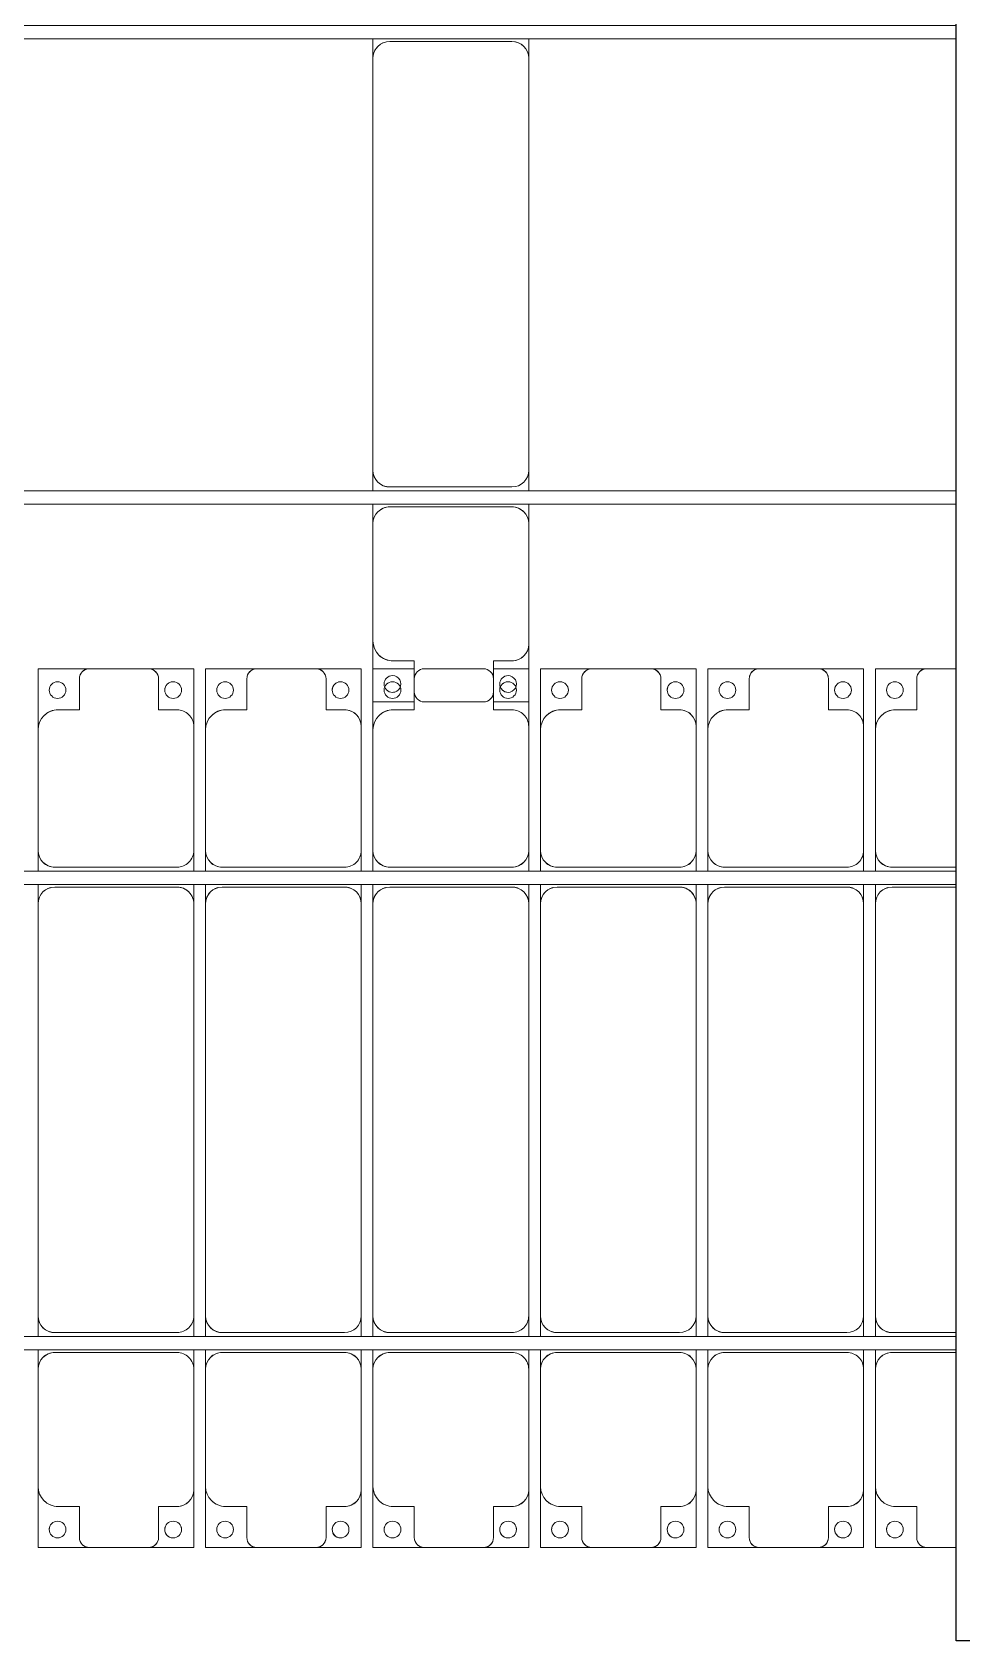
# Model space of a CAD drawing. Header units: millimetres. Extents: x -496478 to -186190, y -204059 to -87354.
# Drawn here: x -417991 to -415212, y -170998 to -166193 of the extents above; entities that cross this region are included whole.
import ezdxf

# ---------------------------------------------------------------- set-up
doc = ezdxf.new("R2010")
doc.units = ezdxf.units.MM
for name, color, linetype, lineweight in [('A-DETL-MBND', 5, 'Continuous', 9), ('A-GENM', 13, 'Continuous', 9), ('S-BEAM', 12, 'Continuous', 9)]:
    doc.layers.add(name, color=color, linetype=linetype, lineweight=lineweight)

# ---------------------------------------------------------------- blocks, each defined once
blk = doc.blocks.new('Dải phao đi lại kèm đỡ invester - DẢI PHAO ĐI LẠI-18893-BỐ TRÍ KHUNG KẾT CẤU BÈ PIN 01')
at = {"layer": 'A-DETL-MBND', "color": 8}
for p, q in [((20758.4, 1312.2), (20911.8, 1312.2)), ((20758.4, 1129.7), (20758.4, 1312.2)), ((20911.8, 1312.2), (20758.4, 1312.2)), ((21088.2, 1312.2), (20911.8, 1312.2)), ((21088.2, 1312.2), (21223.4, 1312.2)), ((21223.4, 1312.2), (21088.2, 1312.2)), ((21223.4, 1312.2), (21223.4, 1139.7)), ((21258.4, 1312.2), (21411.8, 1312.2)), ((21258.4, 1129.7), (21258.4, 1312.2)), ((21411.8, 1312.2), (21258.4, 1312.2)), ((21588.2, 1312.2), (21411.8, 1312.2)), ((21588.2, 1312.2), (21723.4, 1312.2)), ((21723.4, 1312.2), (21588.2, 1312.2)), ((21723.4, 1312.2), (21723.4, 1139.7)), ((21758.4, 1312.2), (21881.8, 1312.2)), ((21758.4, 1129.7), (21758.4, 1312.2)), ((22088.2, 1312.2), (21911.8, 1312.2)), ((22118.2, 1312.2), (22223.4, 1312.2)), ((22223.4, 1312.2), (22223.4, 1139.7)), ((22258.4, 1312.2), (22411.8, 1312.2)), ((22258.4, 1129.7), (22258.4, 1312.2)), ((22411.8, 1312.2), (22258.4, 1312.2)), ((22588.2, 1312.2), (22411.8, 1312.2)), ((22588.2, 1312.2), (22723.4, 1312.2)), ((22723.4, 1312.2), (22588.2, 1312.2)), ((22723.4, 1312.2), (22723.4, 1139.7)), ((22758.4, 1312.2), (22911.8, 1312.2)), ((22758.4, 1129.7), (22758.4, 1312.2)), ((22911.8, 1312.2), (22758.4, 1312.2)), ((23088.2, 1312.2), (22911.8, 1312.2)), ((23088.2, 1312.2), (23223.4, 1312.2)), ((23223.4, 1312.2), (23088.2, 1312.2)), ((23223.4, 1312.2), (23223.4, 1139.7)), ((23258.4, 1312.2), (23411.8, 1312.2)), ((23258.4, 1129.7), (23258.4, 1312.2)), ((23411.8, 1312.2), (23258.4, 1312.2)), ((23500, 1312.2), (23411.8, 1312.2)), ((20881.8, 1282.2), (20881.8, 1189.7)), ((21118.2, 1189.7), (21118.2, 1282.2)), ((21381.8, 1282.2), (21381.8, 1189.7)), ((21618.2, 1189.7), (21618.2, 1282.2)), ((21881.8, 1282.2), (21881.8, 1189.7)), ((22118.2, 1189.7), (22118.2, 1282.2)), ((22381.8, 1282.2), (22381.8, 1189.7)), ((22618.2, 1189.7), (22618.2, 1282.2)), ((22881.8, 1282.2), (22881.8, 1189.7)), ((23118.2, 1189.7), (23118.2, 1282.2)), ((23381.8, 1282.2), (23381.8, 1189.7)), ((20881.8, 1189.7), (20818.4, 1189.7)), ((21173.4, 1189.7), (21118.2, 1189.7)), ((21381.8, 1189.7), (21318.4, 1189.7)), ((21673.4, 1189.7), (21618.2, 1189.7)), ((21881.8, 1189.7), (21818.4, 1189.7)), ((22173.4, 1189.7), (22118.2, 1189.7)), ((22381.8, 1189.7), (22318.4, 1189.7)), ((22673.4, 1189.7), (22618.2, 1189.7)), ((22881.8, 1189.7), (22818.4, 1189.7)), ((23173.4, 1189.7), (23118.2, 1189.7)), ((23381.8, 1189.7), (23318.4, 1189.7)), ((20758.4, 1129.7), (20758.4, 769.7)), ((21223.4, 769.7), (21223.4, 1139.7)), ((21258.4, 1129.7), (21258.4, 769.7)), ((21723.4, 769.7), (21723.4, 1139.7)), ((21758.4, 1129.7), (21758.4, 769.7)), ((22223.4, 769.7), (22223.4, 1139.7)), ((22258.4, 1129.7), (22258.4, 769.7)), ((22723.4, 769.7), (22723.4, 1139.7)), ((22758.4, 1129.7), (22758.4, 769.7)), ((23223.4, 769.7), (23223.4, 1139.7)), ((23258.4, 1129.7), (23258.4, 769.7)), ((20758.4, 708), (20758.4, 769.7)), ((21223.4, 769.7), (21223.4, 708)), ((21258.4, 708), (21258.4, 769.7)), ((21723.4, 769.7), (21723.4, 708)), ((21758.4, 708), (21758.4, 769.7)), ((22223.4, 769.7), (22223.4, 708)), ((22258.4, 708), (22258.4, 769.7)), ((22723.4, 769.7), (22723.4, 708)), ((22758.4, 708), (22758.4, 769.7)), ((23223.4, 769.7), (23223.4, 708)), ((23258.4, 708), (23258.4, 769.7)), ((20808.4, 719.7), (21173.4, 719.7)), ((21308.4, 719.7), (21673.4, 719.7)), ((21808.4, 719.7), (22173.4, 719.7)), ((22308.4, 719.7), (22673.4, 719.7)), ((22808.4, 719.7), (23173.4, 719.7)), ((23308.4, 719.7), (23500, 719.7)), ((20758.4, 610.3), (20758.4, 668)), ((21173.4, 660.3), (20808.4, 660.3)), ((21223.4, 668), (21223.4, 610.3)), ((21258.4, 610.3), (21258.4, 668)), ((21673.4, 660.3), (21308.4, 660.3)), ((21723.4, 668), (21723.4, 610.3)), ((21758.4, 610.3), (21758.4, 668)), ((22173.4, 660.3), (21808.4, 660.3)), ((22223.4, 668), (22223.4, 610.3)), ((22258.4, 610.3), (22258.4, 668)), ((22673.4, 660.3), (22308.4, 660.3)), ((22723.4, 668), (22723.4, 610.3)), ((22758.4, 610.3), (22758.4, 668)), ((23173.4, 660.3), (22808.4, 660.3)), ((23223.4, 668), (23223.4, 610.3)), ((23258.4, 610.3), (23258.4, 668)), ((23500, 660.3), (23308.4, 660.3)), ((20758.4, 610.3), (20758.4, -620.3)), ((21223.4, -620.3), (21223.4, 610.3)), ((21258.4, 610.3), (21258.4, -620.3)), ((21723.4, -620.3), (21723.4, 610.3)), ((21758.4, 610.3), (21758.4, -620.3)), ((22223.4, -620.3), (22223.4, 610.3)), ((22258.4, 610.3), (22258.4, -620.3)), ((22723.4, -620.3), (22723.4, 610.3)), ((22758.4, 610.3), (22758.4, -620.3)), ((23223.4, -620.3), (23223.4, 610.3)), ((23258.4, 610.3), (23258.4, -620.3)), ((20758.4, -682), (20758.4, -620.3)), ((21223.4, -620.3), (21223.4, -682)), ((21258.4, -682), (21258.4, -620.3)), ((21723.4, -620.3), (21723.4, -682)), ((21758.4, -682), (21758.4, -620.3)), ((22223.4, -620.3), (22223.4, -682)), ((22258.4, -682), (22258.4, -620.3)), ((22723.4, -620.3), (22723.4, -682)), ((22758.4, -682), (22758.4, -620.3)), ((23223.4, -620.3), (23223.4, -682)), ((23258.4, -682), (23258.4, -620.3)), ((20808.4, -670.3), (21173.4, -670.3)), ((21308.4, -670.3), (21673.4, -670.3)), ((21808.4, -670.3), (22173.4, -670.3)), ((22308.4, -670.3), (22673.4, -670.3)), ((22808.4, -670.3), (23173.4, -670.3)), ((23308.4, -670.3), (23500, -670.3)), ((20758.4, -779.7), (20758.4, -722)), ((21173.4, -729.7), (20808.4, -729.7)), ((21223.4, -722), (21223.4, -779.7)), ((21258.4, -779.7), (21258.4, -722)), ((21673.4, -729.7), (21308.4, -729.7)), ((21723.4, -722), (21723.4, -779.7)), ((21758.4, -779.7), (21758.4, -722)), ((22173.4, -729.7), (21808.4, -729.7)), ((22223.4, -722), (22223.4, -779.7)), ((22258.4, -779.7), (22258.4, -722)), ((22673.4, -729.7), (22308.4, -729.7)), ((22723.4, -722), (22723.4, -779.7)), ((22758.4, -779.7), (22758.4, -722)), ((23173.4, -729.7), (22808.4, -729.7)), ((23223.4, -722), (23223.4, -779.7)), ((23258.4, -779.7), (23258.4, -722)), ((23500, -729.7), (23308.4, -729.7)), ((20758.4, -779.7), (20758.4, -1129.7)), ((21223.4, -1139.7), (21223.4, -779.7)), ((21258.4, -779.7), (21258.4, -1129.7)), ((21723.4, -1139.7), (21723.4, -779.7)), ((21758.4, -779.7), (21758.4, -1129.7)), ((22223.4, -1139.7), (22223.4, -779.7)), ((22258.4, -779.7), (22258.4, -1129.7)), ((22723.4, -1139.7), (22723.4, -779.7)), ((22758.4, -779.7), (22758.4, -1129.7)), ((23223.4, -1139.7), (23223.4, -779.7)), ((23258.4, -779.7), (23258.4, -1129.7)), ((20758.4, -1312.2), (20758.4, -1129.7)), ((21223.4, -1139.7), (21223.4, -1312.2)), ((21258.4, -1312.2), (21258.4, -1129.7)), ((21723.4, -1139.7), (21723.4, -1312.2)), ((21758.4, -1312.2), (21758.4, -1129.7)), ((22223.4, -1139.7), (22223.4, -1312.2)), ((22258.4, -1312.2), (22258.4, -1129.7)), ((22723.4, -1139.7), (22723.4, -1312.2)), ((22758.4, -1312.2), (22758.4, -1129.7)), ((23223.4, -1139.7), (23223.4, -1312.2)), ((23258.4, -1312.2), (23258.4, -1129.7)), ((20818.4, -1189.7), (20881.8, -1189.7)), ((20881.8, -1189.7), (20881.8, -1282.2)), ((21118.2, -1282.2), (21118.2, -1189.7)), ((21118.2, -1189.7), (21173.4, -1189.7)), ((21318.4, -1189.7), (21381.8, -1189.7)), ((21381.8, -1189.7), (21381.8, -1282.2)), ((21618.2, -1282.2), (21618.2, -1189.7)), ((21618.2, -1189.7), (21673.4, -1189.7)), ((21818.4, -1189.7), (21881.8, -1189.7)), ((21881.8, -1189.7), (21881.8, -1282.2)), ((22118.2, -1282.2), (22118.2, -1189.7)), ((22118.2, -1189.7), (22173.4, -1189.7)), ((22318.4, -1189.7), (22381.8, -1189.7)), ((22381.8, -1189.7), (22381.8, -1282.2)), ((22618.2, -1282.2), (22618.2, -1189.7)), ((22618.2, -1189.7), (22673.4, -1189.7)), ((22818.4, -1189.7), (22881.8, -1189.7)), ((22881.8, -1189.7), (22881.8, -1282.2)), ((23118.2, -1282.2), (23118.2, -1189.7)), ((23118.2, -1189.7), (23173.4, -1189.7)), ((23318.4, -1189.7), (23381.8, -1189.7)), ((23381.8, -1189.7), (23381.8, -1282.2)), ((20911.8, -1312.2), (20758.4, -1312.2)), ((20758.4, -1312.2), (20911.8, -1312.2)), ((20911.8, -1312.2), (21088.2, -1312.2)), ((21223.4, -1312.2), (21088.2, -1312.2)), ((21088.2, -1312.2), (21223.4, -1312.2)), ((21411.8, -1312.2), (21258.4, -1312.2)), ((21258.4, -1312.2), (21411.8, -1312.2)), ((21411.8, -1312.2), (21588.2, -1312.2)), ((21723.4, -1312.2), (21588.2, -1312.2)), ((21588.2, -1312.2), (21723.4, -1312.2)), ((21911.8, -1312.2), (21758.4, -1312.2)), ((21758.4, -1312.2), (21911.8, -1312.2)), ((21911.8, -1312.2), (22088.2, -1312.2)), ((22223.4, -1312.2), (22088.2, -1312.2)), ((22088.2, -1312.2), (22223.4, -1312.2)), ((22411.8, -1312.2), (22258.4, -1312.2)), ((22258.4, -1312.2), (22411.8, -1312.2)), ((22411.8, -1312.2), (22588.2, -1312.2)), ((22723.4, -1312.2), (22588.2, -1312.2)), ((22588.2, -1312.2), (22723.4, -1312.2)), ((22911.8, -1312.2), (22758.4, -1312.2)), ((22758.4, -1312.2), (22911.8, -1312.2)), ((22911.8, -1312.2), (23088.2, -1312.2)), ((23223.4, -1312.2), (23088.2, -1312.2)), ((23088.2, -1312.2), (23223.4, -1312.2)), ((23411.8, -1312.2), (23258.4, -1312.2)), ((23258.4, -1312.2), (23411.8, -1312.2)), ((23411.8, -1312.2), (23500, -1312.2))]:
    blk.add_line(p, q, dxfattribs=at)
for centre, radius, start, end in [((20911.8, 1282.2), 30, 90, 180), ((20911.8, 1282.2), 30, 90, 165), ((20911.8, 1282.2), 30, 90, 105), ((20911.8, 1282.2), 30, 90, 105), ((21088.2, 1282.2), 30, 360, 90), ((21088.2, 1282.2), 30, 75, 90), ((21088.2, 1282.2), 30, 15, 90), ((21088.2, 1282.2), 30, 75, 90), ((21411.8, 1282.2), 30, 90, 180), ((21411.8, 1282.2), 30, 90, 165), ((21411.8, 1282.2), 30, 90, 105), ((21411.8, 1282.2), 30, 90, 105), ((21588.2, 1282.2), 30, 360, 90), ((21588.2, 1282.2), 30, 75, 90), ((21588.2, 1282.2), 30, 15, 90), ((21588.2, 1282.2), 30, 75, 90), ((21911.8, 1282.2), 30, 90, 180), ((22088.2, 1282.2), 30, 360, 90), ((22411.8, 1282.2), 30, 90, 180), ((22411.8, 1282.2), 30, 90, 165), ((22411.8, 1282.2), 30, 90, 105), ((22411.8, 1282.2), 30, 90, 105), ((22588.2, 1282.2), 30, 360, 90), ((22588.2, 1282.2), 30, 75, 90), ((22588.2, 1282.2), 30, 15, 90), ((22588.2, 1282.2), 30, 75, 90), ((22911.8, 1282.2), 30, 90, 180), ((22911.8, 1282.2), 30, 90, 165), ((22911.8, 1282.2), 30, 90, 105), ((22911.8, 1282.2), 30, 90, 105), ((23088.2, 1282.2), 30, 0, 90), ((23088.2, 1282.2), 30, 75, 90), ((23088.2, 1282.2), 30, 15, 90), ((23088.2, 1282.2), 30, 75, 90), ((23411.8, 1282.2), 30, 90, 180), ((23411.8, 1282.2), 30, 90, 165), ((23411.8, 1282.2), 30, 90, 105), ((23411.8, 1282.2), 30, 90, 105), ((20816.8, 1248.6), 25, 90, 270), ((20816.8, 1248.6), 25, 270, 90), ((21161.8, 1248.6), 25, 90, 270), ((21161.8, 1248.6), 25, 150, 180), ((21161.8, 1248.6), 25, 120, 135), ((21161.8, 1248.6), 25, 90, 105), ((21161.8, 1248.6), 25, 270, 90), ((21316.8, 1248.6), 25, 90, 270), ((21316.8, 1248.6), 25, 270, 90), ((21661.8, 1248.6), 25, 90, 270), ((21661.8, 1248.6), 25, 150, 180), ((21661.8, 1248.6), 25, 120, 135), ((21661.8, 1248.6), 25, 90, 105), ((21661.8, 1248.6), 25, 270, 90), ((21816.8, 1248.6), 25, 90, 270), ((21816.8, 1248.6), 25, 270, 90), ((22161.8, 1248.6), 25, 90, 270), ((22161.8, 1248.6), 25, 150, 180), ((22161.8, 1248.6), 25, 120, 135), ((22161.8, 1248.6), 25, 90, 105), ((22161.8, 1248.6), 25, 270, 90), ((22316.8, 1248.6), 25, 90, 270), ((22316.8, 1248.6), 25, 270, 90), ((22661.8, 1248.6), 25, 90, 270), ((22661.8, 1248.6), 25, 150, 180), ((22661.8, 1248.6), 25, 120, 135), ((22661.8, 1248.6), 25, 90, 105), ((22661.8, 1248.6), 25, 270, 90), ((22816.8, 1248.6), 25, 90, 270), ((22816.8, 1248.6), 25, 270, 90), ((23161.8, 1248.6), 25, 90, 270), ((23161.8, 1248.6), 25, 150, 180), ((23161.8, 1248.6), 25, 120, 135), ((23161.8, 1248.6), 25, 90, 105), ((23161.8, 1248.6), 25, 270, 90), ((23316.8, 1248.6), 25, 90, 270), ((23316.8, 1248.6), 25, 270, 90), ((20818.4, 1129.7), 60, 90, 180), ((20818.4, 1129.7), 60, 90, 135), ((21173.4, 1139.7), 50, 360, 90), ((21173.4, 1139.7), 50, 45, 90), ((21318.4, 1129.7), 60, 90, 180), ((21318.4, 1129.7), 60, 90, 135), ((21673.4, 1139.7), 50, 0, 90), ((21673.4, 1139.7), 50, 45, 90), ((21818.4, 1129.7), 60, 90, 180), ((21818.4, 1129.7), 60, 90, 135), ((22173.4, 1139.7), 50, 360, 90), ((22173.4, 1139.7), 50, 45, 90), ((22318.4, 1129.7), 60, 90, 180), ((22318.4, 1129.7), 60, 90, 135), ((22673.4, 1139.7), 50, 0, 90), ((22673.4, 1139.7), 50, 45, 90), ((22818.4, 1129.7), 60, 90, 180), ((22818.4, 1129.7), 60, 90, 135), ((23173.4, 1139.7), 50, 360, 90), ((23173.4, 1139.7), 50, 45, 90), ((23318.4, 1129.7), 60, 90, 180), ((23318.4, 1129.7), 60, 90, 135), ((20808.4, 769.7), 50, 180, 270), ((21173.4, 769.7), 50, 270, 0), ((21308.4, 769.7), 50, 180, 270), ((21673.4, 769.7), 50, 270, 0), ((21808.4, 769.7), 50, 180, 270), ((22173.4, 769.7), 50, 270, 360), ((22308.4, 769.7), 50, 180, 270), ((22673.4, 769.7), 50, 270, 360), ((22808.4, 769.7), 50, 180, 270), ((23173.4, 769.7), 50, 270, 0), ((23308.4, 769.7), 50, 180, 270), ((20808.4, 769.7), 50, 225, 270), ((21173.4, 769.7), 50, 270, 315), ((21308.4, 769.7), 50, 225, 270), ((21673.4, 769.7), 50, 270, 315), ((21808.4, 769.7), 50, 225, 270), ((22173.4, 769.7), 50, 270, 315), ((22308.4, 769.7), 50, 225, 270), ((22673.4, 769.7), 50, 270, 315), ((22808.4, 769.7), 50, 225, 270), ((23173.4, 769.7), 50, 270, 315), ((23308.4, 769.7), 50, 225, 270), ((20808.4, 610.3), 50, 90, 180), ((20808.4, 610.3), 50, 105, 180), ((21173.4, 610.3), 50, 360, 90), ((21173.4, 610.3), 50, 32.1521, 90), ((21173.4, 610.3), 50, 15, 30), ((21308.4, 610.3), 50, 90, 180), ((21308.4, 610.3), 50, 105, 180), ((21673.4, 610.3), 50, 0, 90), ((21673.4, 610.3), 50, 15, 90), ((21808.4, 610.3), 50, 90, 180), ((21808.4, 610.3), 50, 105, 180), ((22173.4, 610.3), 50, 0, 90), ((22173.4, 610.3), 50, 15, 90), ((22308.4, 610.3), 50, 90, 180), ((22308.4, 610.3), 50, 105, 180), ((22673.4, 610.3), 50, 360, 90), ((22673.4, 610.3), 50, 15, 90), ((22808.4, 610.3), 50, 90, 180), ((22808.4, 610.3), 50, 105, 180), ((23173.4, 610.3), 50, 0, 90), ((23173.4, 610.3), 50, 15, 90), ((23308.4, 610.3), 50, 90, 180), ((23308.4, 610.3), 50, 105, 180), ((20808.4, -620.3), 50, 180, 270), ((21173.4, -620.3), 50, 270, 0), ((21173.4, -620.3), 50, 270, 0), ((21308.4, -620.3), 50, 180, 270), ((21673.4, -620.3), 50, 270, 360), ((21673.4, -620.3), 50, 270, 360), ((21808.4, -620.3), 50, 180, 270), ((22173.4, -620.3), 50, 270, 0), ((22173.4, -620.3), 50, 270, 0), ((22308.4, -620.3), 50, 180, 270), ((22673.4, -620.3), 50, 270, 360), ((22673.4, -620.3), 50, 270, 360), ((22808.4, -620.3), 50, 180, 270), ((23173.4, -620.3), 50, 270, 360), ((23173.4, -620.3), 50, 270, 360), ((23308.4, -620.3), 50, 180, 270), ((20808.4, -620.3), 50, 195, 270), ((21308.4, -620.3), 50, 195, 270), ((21808.4, -620.3), 50, 195, 270), ((22308.4, -620.3), 50, 195, 270), ((22808.4, -620.3), 50, 195, 270), ((23308.4, -620.3), 50, 195, 270), ((20808.4, -779.7), 50, 90, 180), ((20808.4, -779.7), 50, 90, 135), ((21173.4, -779.7), 50, 360, 90), ((21173.4, -779.7), 50, 45, 90), ((21308.4, -779.7), 50, 90, 180), ((21308.4, -779.7), 50, 90, 135), ((21673.4, -779.7), 50, 0, 90), ((21673.4, -779.7), 50, 45, 90), ((21808.4, -779.7), 50, 90, 180), ((21808.4, -779.7), 50, 90, 135), ((22173.4, -779.7), 50, 360, 90), ((22173.4, -779.7), 50, 45, 90), ((22308.4, -779.7), 50, 90, 180), ((22308.4, -779.7), 50, 90, 135), ((22673.4, -779.7), 50, 0, 90), ((22673.4, -779.7), 50, 45, 90), ((22808.4, -779.7), 50, 90, 180), ((22808.4, -779.7), 50, 90, 135), ((23173.4, -779.7), 50, 360, 90), ((23173.4, -779.7), 50, 45, 90), ((23308.4, -779.7), 50, 90, 180), ((23308.4, -779.7), 50, 90, 135), ((20818.4, -1129.7), 60, 180, 270), ((21173.4, -1139.7), 50, 270, 360), ((21318.4, -1129.7), 60, 180, 270), ((21673.4, -1139.7), 50, 270, 360), ((21818.4, -1129.7), 60, 180, 270), ((22173.4, -1139.7), 50, 270, 360), ((22318.4, -1129.7), 60, 180, 270), ((22673.4, -1139.7), 50, 270, 360), ((22818.4, -1129.7), 60, 180, 270), ((23173.4, -1139.7), 50, 270, 360), ((23318.4, -1129.7), 60, 180, 270), ((20818.4, -1129.7), 60, 225, 270), ((21173.4, -1139.7), 50, 270, 315), ((21318.4, -1129.7), 60, 225, 270), ((21673.4, -1139.7), 50, 270, 315), ((21818.4, -1129.7), 60, 225, 270), ((22173.4, -1139.7), 50, 270, 315), ((22318.4, -1129.7), 60, 225, 270), ((22673.4, -1139.7), 50, 270, 315), ((22818.4, -1129.7), 60, 225, 270), ((23173.4, -1139.7), 50, 270, 315), ((23318.4, -1129.7), 60, 225, 270), ((20816.8, -1258.6), 25, 90, 270), ((20816.8, -1258.6), 25, 270, 90), ((21161.8, -1258.6), 25, 90, 270), ((21161.8, -1258.6), 25, 270, 90), ((21316.8, -1258.6), 25, 90, 270), ((21316.8, -1258.6), 25, 270, 90), ((21661.8, -1258.6), 25, 90, 270), ((21661.8, -1258.6), 25, 270, 90), ((21816.8, -1258.6), 25, 90, 270), ((21816.8, -1258.6), 25, 270, 90), ((22161.8, -1258.6), 25, 90, 270), ((22161.8, -1258.6), 25, 270, 90), ((22316.8, -1258.6), 25, 90, 270), ((22316.8, -1258.6), 25, 270, 90), ((22661.8, -1258.6), 25, 90, 270), ((22661.8, -1258.6), 25, 270, 90), ((22816.8, -1258.6), 25, 90, 270), ((22816.8, -1258.6), 25, 270, 90), ((23161.8, -1258.6), 25, 90, 270), ((23161.8, -1258.6), 25, 270, 90), ((23316.8, -1258.6), 25, 90, 270), ((23316.8, -1258.6), 25, 270, 90), ((20816.8, -1258.6), 25, 165, 180), ((20816.8, -1258.6), 25, 270, 285), ((20911.8, -1282.2), 30, 180, 270), ((20911.8, -1282.2), 30, 195, 270), ((21088.2, -1282.2), 30, 270, 0), ((21088.2, -1282.2), 30, 270, 345), ((21161.8, -1258.6), 25, 165, 270), ((21161.8, -1258.6), 25, 0, 15), ((21316.8, -1258.6), 25, 165, 180), ((21316.8, -1258.6), 25, 270, 285), ((21411.8, -1282.2), 30, 180, 270), ((21411.8, -1282.2), 30, 195, 270), ((21588.2, -1282.2), 30, 270, 0), ((21588.2, -1282.2), 30, 270, 345), ((21661.8, -1258.6), 25, 165, 270), ((21661.8, -1258.6), 25, 0, 15), ((21816.8, -1258.6), 25, 165, 180), ((21816.8, -1258.6), 25, 270, 285), ((21911.8, -1282.2), 30, 180, 270), ((21911.8, -1282.2), 30, 195, 270), ((22088.2, -1282.2), 30, 270, 360), ((22088.2, -1282.2), 30, 270, 345), ((22161.8, -1258.6), 25, 165, 270), ((22161.8, -1258.6), 25, 360, 15), ((22316.8, -1258.6), 25, 165, 180), ((22316.8, -1258.6), 25, 270, 285), ((22411.8, -1282.2), 30, 180, 270), ((22411.8, -1282.2), 30, 195, 270), ((22588.2, -1282.2), 30, 270, 0), ((22588.2, -1282.2), 30, 270, 345), ((22661.8, -1258.6), 25, 165, 270), ((22661.8, -1258.6), 25, 0, 15), ((22816.8, -1258.6), 25, 165, 180), ((22816.8, -1258.6), 25, 270, 285), ((22911.8, -1282.2), 30, 180, 270), ((22911.8, -1282.2), 30, 195, 270), ((23088.2, -1282.2), 30, 270, 0), ((23088.2, -1282.2), 30, 270, 345), ((23161.8, -1258.6), 25, 165, 270), ((23161.8, -1258.6), 25, 0, 15), ((23316.8, -1258.6), 25, 165, 180), ((23316.8, -1258.6), 25, 270, 285), ((23411.8, -1282.2), 30, 180, 270), ((23411.8, -1282.2), 30, 195, 270), ((20911.8, -1282.2), 30, 255, 270), ((20911.8, -1282.2), 30, 255, 270), ((21088.2, -1282.2), 30, 270, 285), ((21088.2, -1282.2), 30, 270, 285), ((21088.2, -1282.2), 30, 315, 330), ((21088.2, -1282.2), 30, 315, 330), ((21411.8, -1282.2), 30, 255, 270), ((21411.8, -1282.2), 30, 255, 270), ((21588.2, -1282.2), 30, 270, 285), ((21588.2, -1282.2), 30, 270, 285), ((21588.2, -1282.2), 30, 315, 330), ((21588.2, -1282.2), 30, 315, 330), ((21911.8, -1282.2), 30, 255, 270), ((21911.8, -1282.2), 30, 255, 270), ((22088.2, -1282.2), 30, 270, 285), ((22088.2, -1282.2), 30, 270, 285), ((22088.2, -1282.2), 30, 315, 330), ((22088.2, -1282.2), 30, 315, 330), ((22411.8, -1282.2), 30, 255, 270), ((22411.8, -1282.2), 30, 255, 270), ((22588.2, -1282.2), 30, 270, 285), ((22588.2, -1282.2), 30, 270, 285), ((22588.2, -1282.2), 30, 315, 330), ((22588.2, -1282.2), 30, 315, 330), ((22911.8, -1282.2), 30, 255, 270), ((22911.8, -1282.2), 30, 255, 270), ((23088.2, -1282.2), 30, 270, 285), ((23088.2, -1282.2), 30, 270, 285), ((23088.2, -1282.2), 30, 315, 330), ((23088.2, -1282.2), 30, 315, 330), ((23411.8, -1282.2), 30, 255, 270), ((23411.8, -1282.2), 30, 255, 270)]:
    blk.add_arc(centre, radius, start, end, dxfattribs=at)
blk = doc.blocks.new('Dai phao do pin - DẢI PHAO ĐỠ PIN-V12-BỐ TRÍ KHUNG KẾT CẤU BÈ PIN 01')
at = {"layer": 'A-DETL-MBND', "color": 8}
for p, q in [((-1312.2, 241.6), (-1129.7, 241.6)), ((-1312.2, 118.2), (-1312.2, 241.6)), ((-779.7, 241.6), (-1129.7, 241.6)), ((-779.7, 241.6), (-722, 241.6)), ((-682, 241.6), (-620.3, 241.6)), ((610.3, 241.6), (-620.3, 241.6)), ((610.3, 241.6), (668, 241.6)), ((-1189.7, 181.6), (-1189.7, 118.2)), ((-729.7, -173.4), (-729.7, 191.6)), ((-670.3, 191.6), (-670.3, -173.4)), ((660.3, -173.4), (660.3, 191.6)), ((-1189.7, 118.2), (-1282.2, 118.2)), ((-1312.2, 88.2), (-1312.2, -88.2)), ((-1312.2, -223.4), (-1312.2, -118.2)), ((-1282.2, -118.2), (-1189.7, -118.2)), ((-1189.7, -118.2), (-1189.7, -173.4)), ((-1139.7, -223.4), (-1312.2, -223.4)), ((-1139.7, -223.4), (-779.7, -223.4)), ((-722, -223.4), (-779.7, -223.4)), ((-620.3, -223.4), (-682, -223.4)), ((-620.3, -223.4), (610.3, -223.4)), ((668, -223.4), (610.3, -223.4))]:
    blk.add_line(p, q, dxfattribs=at)
for centre, radius, start, end in [((-1129.7, 181.6), 60, 90, 180), ((-779.7, 191.6), 50, 360, 90), ((-620.3, 191.6), 50, 90, 180), ((610.3, 191.6), 50, 360, 90), ((610.3, 191.6), 50, 15, 90), ((-1258.6, 183.2), 25, 0, 180), ((-1129.7, 181.6), 60, 135, 180), ((-779.7, 191.6), 50, 360, 45), ((-620.3, 191.6), 50, 105, 180), ((-1258.6, 183.2), 25, 180, 0), ((-1258.6, 183.2), 25, 180, 195), ((-1282.2, 88.2), 30, 90, 180), ((-1282.2, -88.2), 30, 180, 270), ((-1258.6, -161.8), 25, 0, 180), ((-1258.6, -161.8), 25, 105, 180), ((-1258.6, -161.8), 25, 180, 0), ((-1139.7, -173.4), 50, 180, 270), ((-1139.7, -173.4), 50, 180, 225), ((-779.7, -173.4), 50, 270, 360), ((-779.7, -173.4), 50, 315, 360), ((-620.3, -173.4), 50, 180, 270), ((-620.3, -173.4), 50, 180, 270), ((610.3, -173.4), 50, 270, 360), ((610.3, -173.4), 50, 285, 360)]:
    blk.add_arc(centre, radius, start, end, dxfattribs=at)
blk = doc.blocks.new('Dầm C52 - Dầm C52-V86-BỐ TRÍ KHUNG KẾT CẤU BÈ PIN 01')
at = {"layer": 'S-BEAM', "color": 1}
for p, q in [((25389.1, 20), (31349.1, 20)), ((31349.1, -20), (25389.1, -20))]:
    blk.add_line(p, q, dxfattribs=at)
blk = doc.blocks.new('Dầm C52 - Hộp 40x60-24147-BỐ TRÍ KHUNG KẾT CẤU BÈ PIN 01')
at = {"layer": 'S-BEAM', "color": 3, "lineweight": 25}
for p, q in [((-37857.1, -20), (-37857.1, 20)), ((-37857.1, 20), (37857.1, 20))]:
    blk.add_line(p, q, dxfattribs=at)
blk = doc.blocks.new('HOBANMONG_BEPIN 1_rvt-1-BỐ TRÍ KHUNG KẾT CẤU BÈ PIN 01')
at = {"layer": 'A-GENM', "lineweight": 9}
for name, p, rotation in [('Dai phao do pin - DẢI PHAO ĐỠ PIN-V12-BỐ TRÍ KHUNG KẾT CẤU BÈ PIN 01', (-416731.7, -166881.4), 90.00075860989342), ('Dải phao đi lại kèm đỡ invester - DẢI PHAO ĐI LẠI-18893-BỐ TRÍ KHUNG KẾT CẤU BÈ PIN 01', (-438731.7, -169407.1), 0.0007586099545854)]:
    blk.add_blockref(name, p, dxfattribs=dict(at, rotation=rotation))
at = {"layer": 'S-BEAM', "lineweight": 9}
for name, p, rotation in [('Dầm C52 - Hộp 40x60-24147-BỐ TRÍ KHUNG KẾT CẤU BÈ PIN 01', (-415212.2, -133140.6), 90.00075860989166), ('Dầm C52 - Dầm C52-V86-BỐ TRÍ KHUNG KẾT CẤU BÈ PIN 01', (-389842.6, -166193), 180.0007586094741), ('Dầm C52 - Dầm C52-V86-BỐ TRÍ KHUNG KẾT CẤU BÈ PIN 01', (-389842.6, -167583), 180.0007586094741), ('Dầm C52 - Dầm C52-V86-BỐ TRÍ KHUNG KẾT CẤU BÈ PIN 01', (-389842.6, -168718.4), 180.0007586094741), ('Dầm C52 - Dầm C52-V86-BỐ TRÍ KHUNG KẾT CẤU BÈ PIN 01', (-389842.5, -170108.4), 180.0007586094741)]:
    blk.add_blockref(name, p, dxfattribs=dict(at, rotation=rotation))

msp = doc.modelspace()

# ---------------------------------------------------------------- block references
at = {"lineweight": 5}
msp.add_blockref('HOBANMONG_BEPIN 1_rvt-1-BỐ TRÍ KHUNG KẾT CẤU BÈ PIN 01', (0, 0), dxfattribs=at)

doc.saveas('drawing.dxf')
